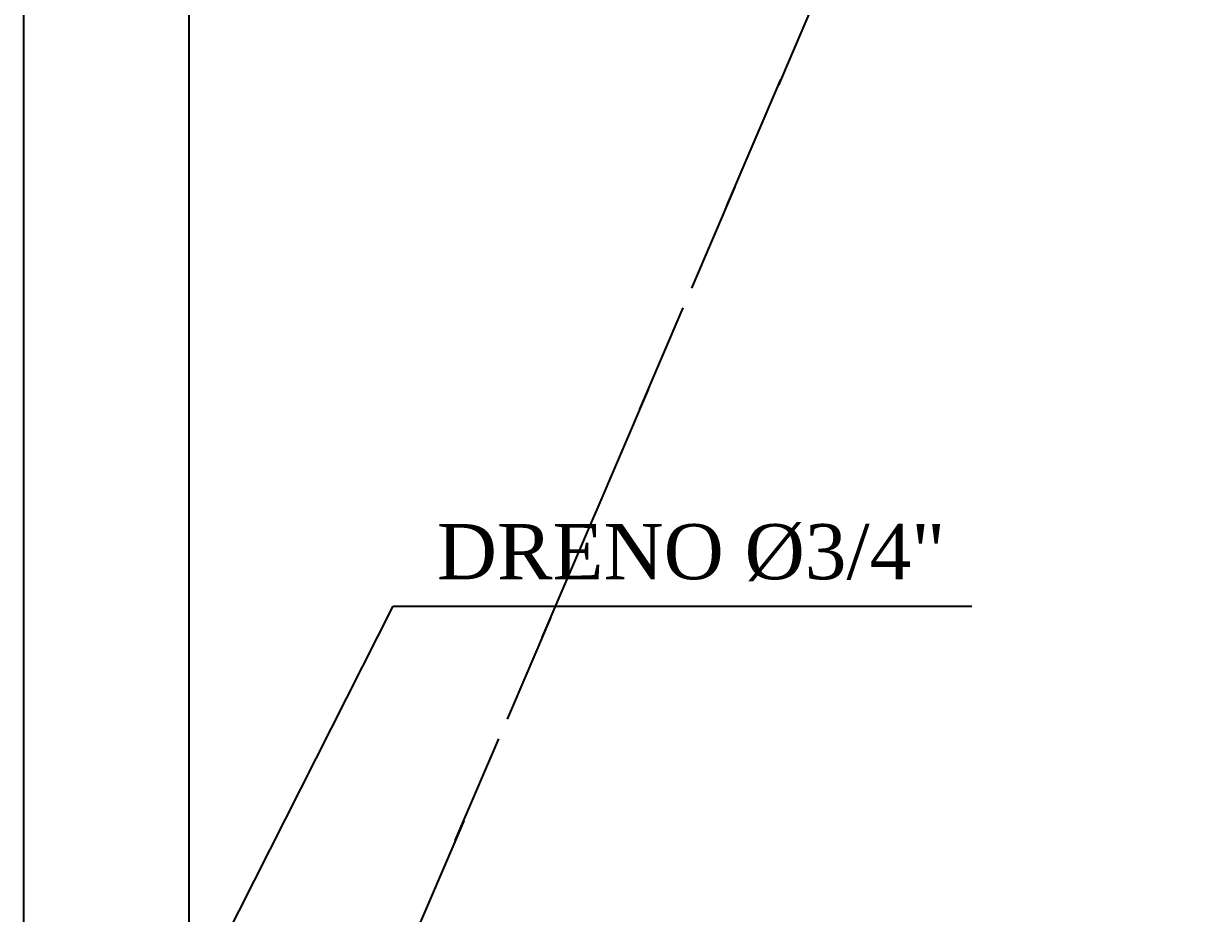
# Model space of a CAD drawing. Extents: x 544 to 914, y -40 to 56.
# Drawn here: x 645.087 to 646.155, y 28.148 to 28.954 of the extents above; entities that cross this region are included whole.
import ezdxf

# ---------------------------------------------------------------- set-up
doc = ezdxf.new("R2010")
doc.units = 0
doc.header["$LTSCALE"] = 0.5
doc.header["$MEASUREMENT"] = 0
doc.linetypes.add('DASHDOT2', pattern=[0.5, 0.25, -0.125, 0, -0.125])
doc.layers.get('0').update_dxf_attribs({"linetype": 'CONTINUOUS'})
doc.layers.add('008', color=1, linetype='CONTINUOUS')
doc.styles.add('style3', font='times.ttf', dxfattribs={"height": 0.4})

msp = doc.modelspace()

# ---------------------------------------------------------------- linework, layer by layer
for p, q in [((645.195, 27.9768), (645.4224, 28.4262)), ((645.4224, 28.4262), (645.9467, 28.4262))]:
    msp.add_line(p, q)
at = {"layer": '008', "color": 8}
for p, q in [((645.0874, 32.4952), (645.0874, 23.5452)), ((645.2374, 23.4452), (645.2374, 29.4452))]:
    msp.add_line(p, q, dxfattribs=at)
at = {"layer": '008', "color": 6, "linetype": 'DASHDOT2'}
msp.add_lwpolyline([(645.3902, 28.0069), (646.1549, 29.7946), (645.3902, 28.0069)], dxfattribs=at)

# ---------------------------------------------------------------- texts
at = {"style": 'style3'}
msp.add_text('DRENO Ø3/4"', height=0.05, dxfattribs=at).set_placement((645.4619, 28.4505))

doc.saveas('drawing.dxf')
